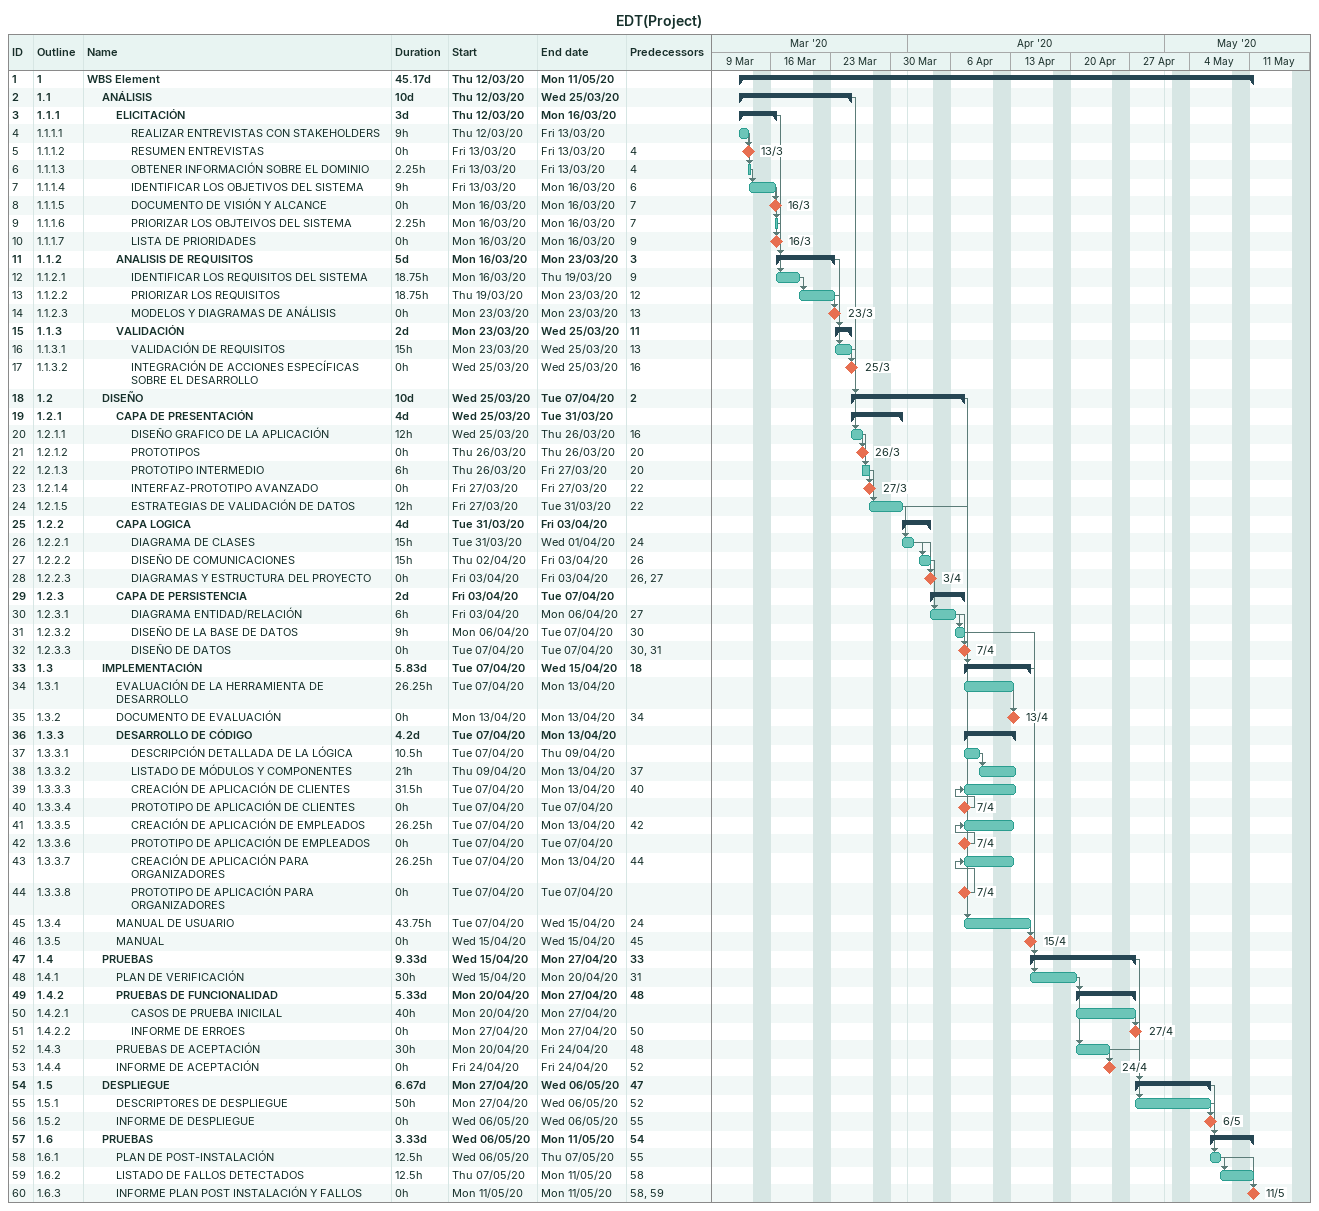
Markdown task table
EDT(Project)

| ID | WBS | Task | Duration | Start | Finish | Predecessors |
|---|---|---|---|---|---|---|
| 1 | 1 | **WBS Element** | 45.17d | 2020-03-12 | 2020-05-11 |  |
| 2 | 1.1 | **ANÁLISIS** | 10d | 2020-03-12 | 2020-03-25 |  |
| 3 | 1.1.1 | **ELICITACIÓN** | 3d | 2020-03-12 | 2020-03-16 |  |
| 4 | 1.1.1.1 | REALIZAR ENTREVISTAS CON STAKEHOLDERS | 9h | 2020-03-12 | 2020-03-13 |  |
| 5 | 1.1.1.2 | RESUMEN ENTREVISTAS | 0h | 2020-03-13 | 2020-03-13 | 4 |
| 6 | 1.1.1.3 | OBTENER INFORMACIÓN SOBRE EL DOMINIO | 2.25h | 2020-03-13 | 2020-03-13 | 4 |
| 7 | 1.1.1.4 | IDENTIFICAR LOS OBJETIVOS DEL SISTEMA | 9h | 2020-03-13 | 2020-03-16 | 6 |
| 8 | 1.1.1.5 | DOCUMENTO DE VISIÓN Y ALCANCE | 0h | 2020-03-16 | 2020-03-16 | 7 |
| 9 | 1.1.1.6 | PRIORIZAR LOS OBJTEIVOS DEL SISTEMA | 2.25h | 2020-03-16 | 2020-03-16 | 7 |
| 10 | 1.1.1.7 | LISTA DE PRIORIDADES | 0h | 2020-03-16 | 2020-03-16 | 9 |
| 11 | 1.1.2 | **ANALISIS DE REQUISITOS** | 5d | 2020-03-16 | 2020-03-23 | 3 |
| 12 | 1.1.2.1 | IDENTIFICAR LOS REQUISITOS DEL SISTEMA | 18.75h | 2020-03-16 | 2020-03-19 | 9 |
| 13 | 1.1.2.2 | PRIORIZAR LOS REQUISITOS | 18.75h | 2020-03-19 | 2020-03-23 | 12 |
| 14 | 1.1.2.3 | MODELOS Y DIAGRAMAS DE ANÁLISIS | 0h | 2020-03-23 | 2020-03-23 | 13 |
| 15 | 1.1.3 | **VALIDACIÓN** | 2d | 2020-03-23 | 2020-03-25 | 11 |
| 16 | 1.1.3.1 | VALIDACIÓN DE REQUISITOS | 15h | 2020-03-23 | 2020-03-25 | 13 |
| 17 | 1.1.3.2 | INTEGRACIÓN DE ACCIONES ESPECÍFICAS SOBRE EL DESARROLLO | 0h | 2020-03-25 | 2020-03-25 | 16 |
| 18 | 1.2 | **DISEÑO** | 10d | 2020-03-25 | 2020-04-07 | 2 |
| 19 | 1.2.1 | **CAPA DE PRESENTACIÓN** | 4d | 2020-03-25 | 2020-03-31 |  |
| 20 | 1.2.1.1 | DISEÑO GRAFICO DE LA APLICACIÓN | 12h | 2020-03-25 | 2020-03-26 | 16 |
| 21 | 1.2.1.2 | PROTOTIPOS | 0h | 2020-03-26 | 2020-03-26 | 20 |
| 22 | 1.2.1.3 | PROTOTIPO INTERMEDIO | 6h | 2020-03-26 | 2020-03-27 | 20 |
| 23 | 1.2.1.4 | INTERFAZ-PROTOTIPO AVANZADO | 0h | 2020-03-27 | 2020-03-27 | 22 |
| 24 | 1.2.1.5 | ESTRATEGIAS DE VALIDACIÓN DE DATOS | 12h | 2020-03-27 | 2020-03-31 | 22 |
| 25 | 1.2.2 | **CAPA LOGICA** | 4d | 2020-03-31 | 2020-04-03 |  |
| 26 | 1.2.2.1 | DIAGRAMA DE CLASES | 15h | 2020-03-31 | 2020-04-01 | 24 |
| 27 | 1.2.2.2 | DISEÑO DE COMUNICACIONES | 15h | 2020-04-02 | 2020-04-03 | 26 |
| 28 | 1.2.2.3 | DIAGRAMAS Y ESTRUCTURA DEL PROYECTO | 0h | 2020-04-03 | 2020-04-03 | 26, 27 |
| 29 | 1.2.3 | **CAPA DE PERSISTENCIA** | 2d | 2020-04-03 | 2020-04-07 |  |
| 30 | 1.2.3.1 | DIAGRAMA ENTIDAD/RELACIÓN | 6h | 2020-04-03 | 2020-04-06 | 27 |
| 31 | 1.2.3.2 | DISEÑO DE LA BASE DE DATOS | 9h | 2020-04-06 | 2020-04-07 | 30 |
| 32 | 1.2.3.3 | DISEÑO DE DATOS | 0h | 2020-04-07 | 2020-04-07 | 30, 31 |
| 33 | 1.3 | **IMPLEMENTACIÓN** | 5.83d | 2020-04-07 | 2020-04-15 | 18 |
| 34 | 1.3.1 | EVALUACIÓN DE LA HERRAMIENTA DE DESARROLLO | 26.25h | 2020-04-07 | 2020-04-13 |  |
| 35 | 1.3.2 | DOCUMENTO DE EVALUACIÓN | 0h | 2020-04-13 | 2020-04-13 | 34 |
| 36 | 1.3.3 | **DESARROLLO DE CÓDIGO** | 4.2d | 2020-04-07 | 2020-04-13 |  |
| 37 | 1.3.3.1 | DESCRIPCIÓN DETALLADA DE LA LÓGICA | 10.5h | 2020-04-07 | 2020-04-09 |  |
| 38 | 1.3.3.2 | LISTADO DE MÓDULOS Y COMPONENTES | 21h | 2020-04-09 | 2020-04-13 | 37 |
| 39 | 1.3.3.3 | CREACIÓN DE APLICACIÓN DE CLIENTES | 31.5h | 2020-04-07 | 2020-04-13 | 40 |
| 40 | 1.3.3.4 | PROTOTIPO DE APLICACIÓN DE CLIENTES | 0h | 2020-04-07 | 2020-04-07 |  |
| 41 | 1.3.3.5 | CREACIÓN DE APLICACIÓN DE EMPLEADOS | 26.25h | 2020-04-07 | 2020-04-13 | 42 |
| 42 | 1.3.3.6 | PROTOTIPO DE APLICACIÓN DE EMPLEADOS | 0h | 2020-04-07 | 2020-04-07 |  |
| 43 | 1.3.3.7 | CREACIÓN DE APLICACIÓN PARA ORGANIZADORES | 26.25h | 2020-04-07 | 2020-04-13 | 44 |
| 44 | 1.3.3.8 | PROTOTIPO DE APLICACIÓN PARA ORGANIZADORES | 0h | 2020-04-07 | 2020-04-07 |  |
| 45 | 1.3.4 | MANUAL DE USUARIO | 43.75h | 2020-04-07 | 2020-04-15 | 24 |
| 46 | 1.3.5 | MANUAL | 0h | 2020-04-15 | 2020-04-15 | 45 |
| 47 | 1.4 | **PRUEBAS** | 9.33d | 2020-04-15 | 2020-04-27 | 33 |
| 48 | 1.4.1 | PLAN DE VERIFICACIÓN | 30h | 2020-04-15 | 2020-04-20 | 31 |
| 49 | 1.4.2 | **PRUEBAS DE FUNCIONALIDAD** | 5.33d | 2020-04-20 | 2020-04-27 | 48 |
| 50 | 1.4.2.1 | CASOS DE PRUEBA INICILAL | 40h | 2020-04-20 | 2020-04-27 |  |
| 51 | 1.4.2.2 | INFORME DE ERROES | 0h | 2020-04-27 | 2020-04-27 | 50 |
| 52 | 1.4.3 | PRUEBAS DE ACEPTACIÓN | 30h | 2020-04-20 | 2020-04-24 | 48 |
| 53 | 1.4.4 | INFORME DE ACEPTACIÓN | 0h | 2020-04-24 | 2020-04-24 | 52 |
| 54 | 1.5 | **DESPLIEGUE** | 6.67d | 2020-04-27 | 2020-05-06 | 47 |
| 55 | 1.5.1 | DESCRIPTORES DE DESPLIEGUE | 50h | 2020-04-27 | 2020-05-06 | 52 |
| 56 | 1.5.2 | INFORME DE DESPLIEGUE | 0h | 2020-05-06 | 2020-05-06 | 55 |
| 57 | 1.6 | **PRUEBAS** | 3.33d | 2020-05-06 | 2020-05-11 | 54 |
| 58 | 1.6.1 | PLAN DE POST-INSTALACIÓN | 12.5h | 2020-05-06 | 2020-05-07 | 55 |
| 59 | 1.6.2 | LISTADO DE FALLOS DETECTADOS | 12.5h | 2020-05-07 | 2020-05-11 | 58 |
| 60 | 1.6.3 | INFORME PLAN POST INSTALACIÓN Y FALLOS | 0h | 2020-05-11 | 2020-05-11 | 58, 59 |
